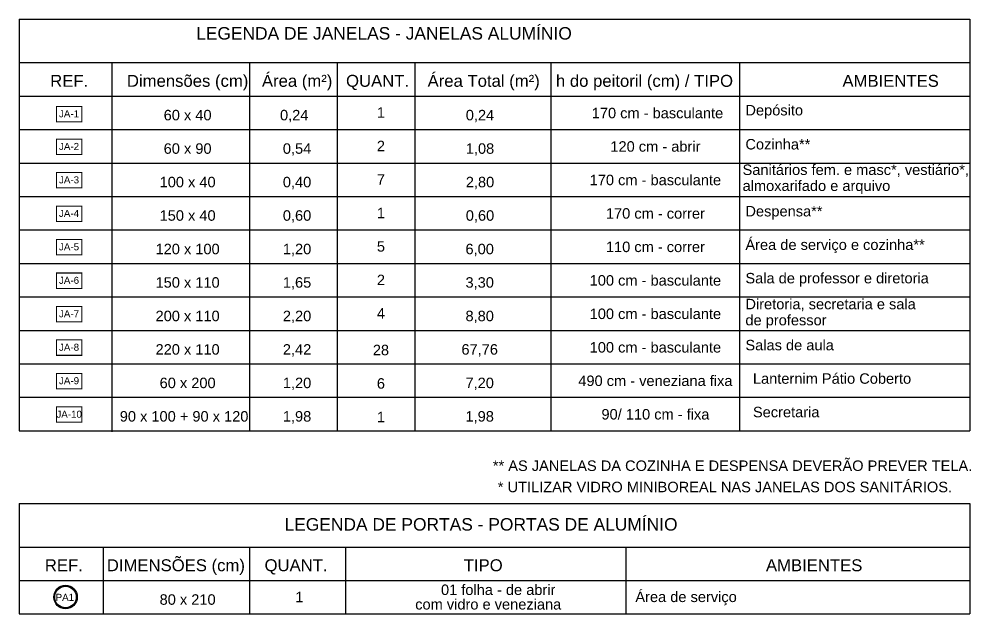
# Model space of a CAD drawing. Header units: inches. Extents: x 48 to 253, y 44 to 126.
# Drawn here: x 101.76 to 114.16, y 83.67 to 91.41 of the extents above; entities that cross this region are included whole.
import ezdxf
from ezdxf.enums import TextEntityAlignment as Align

# ---------------------------------------------------------------- set-up
doc = ezdxf.new("R2010")
doc.units = ezdxf.units.IN
doc.header["$LTSCALE"] = 100
doc.header["$MEASUREMENT"] = 0
for name, color, linetype in [('ARQ-SMB-1_100', 1, 'Continuous'), ('ARQ-TXT-1_100', 2, 'Continuous'), ('TEXTO', 3, 'Continuous')]:
    doc.layers.add(name, color=color, linetype=linetype)
doc.styles.add('A16-E50', font='arial.ttf', dxfattribs={"height": 0.08})
doc.styles.add('STYLE1', font='arial.ttf', dxfattribs={"height": 0.2})

msp = doc.modelspace()

# ---------------------------------------------------------------- hatches: boundary and pattern name
at = {"layer": 'ARQ-SMB-1_100'}
h = msp.add_hatch(color=252, dxfattribs=at)
edge = h.paths.add_edge_path()
edge.add_arc((102.367, 83.894), 0.153, 0, 360)
edge = h.paths.add_edge_path(flags=17)
edge.add_arc((102.367, 83.894), 0.14, 0, 360)

# ---------------------------------------------------------------- linework, layer by layer
at = {"layer": 'ARQ-SMB-1_100', "color": 252, "ltscale": 10, "const_width": 0.0133}
for points in [[(102.248, 90.077), (102.581, 90.077), (102.581, 90.277), (102.248, 90.277)], [(102.248, 89.652), (102.581, 89.652), (102.581, 89.852), (102.248, 89.852)], [(102.248, 89.217), (102.581, 89.217), (102.581, 89.417), (102.248, 89.417)], [(102.248, 88.781), (102.581, 88.781), (102.581, 88.981), (102.248, 88.981)], [(102.248, 88.346), (102.581, 88.346), (102.581, 88.546), (102.248, 88.546)], [(102.248, 87.91), (102.581, 87.91), (102.581, 88.11), (102.248, 88.11)], [(102.248, 87.475), (102.581, 87.475), (102.581, 87.675), (102.248, 87.675)], [(102.248, 87.039), (102.581, 87.039), (102.581, 87.239), (102.248, 87.239)], [(102.248, 86.604), (102.581, 86.604), (102.581, 86.804), (102.248, 86.804)], [(102.248, 86.169), (102.581, 86.169), (102.581, 86.369), (102.248, 86.369)]]:
    msp.add_lwpolyline(points, close=True, dxfattribs=at)
at = {"layer": 'ARQ-SMB-1_100', "color": 252}
for radius in [0.153, 0.14]:
    msp.add_circle((102.367, 83.894), radius, dxfattribs=at)
at = {"layer": 'TEXTO', "color": 1}
for p, q in [((101.762, 91.414), (114.142, 91.414)), ((101.762, 91.414), (101.762, 86.057)), ((101.762, 91.414), (114.142, 91.414)), ((114.142, 91.414), (114.142, 86.057)), ((101.762, 90.847), (114.142, 90.847)), ((102.976, 86.044), (102.976, 90.834)), ((104.768, 86.057), (104.768, 90.847)), ((105.909, 86.057), (105.909, 90.847)), ((106.921, 86.057), (106.921, 90.847)), ((108.692, 86.057), (108.692, 90.847)), ((111.148, 86.057), (111.148, 90.847)), ((101.762, 90.412), (114.142, 90.412)), ((101.762, 89.977), (114.142, 89.977)), ((101.762, 89.541), (114.142, 89.541)), ((101.762, 89.106), (114.142, 89.106)), ((101.762, 88.67), (114.142, 88.67)), ((101.762, 88.235), (114.142, 88.235)), ((101.762, 87.799), (114.142, 87.799)), ((101.762, 87.364), (114.142, 87.364)), ((101.762, 86.928), (114.142, 86.928)), ((101.762, 86.493), (114.142, 86.493)), ((101.762, 86.493), (114.142, 86.493)), ((101.762, 86.493), (114.142, 86.493)), ((101.762, 86.057), (114.142, 86.057)), ((101.762, 85.112), (101.762, 83.674)), ((101.762, 85.112), (114.142, 85.112)), ((101.762, 85.112), (114.142, 85.112)), ((114.142, 85.112), (114.142, 83.674)), ((101.762, 84.545), (114.142, 84.545)), ((102.861, 83.674), (102.861, 84.545)), ((104.768, 83.674), (104.768, 84.545)), ((106.017, 83.674), (106.017, 84.545)), ((109.669, 83.674), (109.669, 84.545)), ((101.762, 84.11), (114.142, 84.11)), ((101.762, 83.674), (114.142, 83.674))]:
    msp.add_line(p, q, dxfattribs=at)

# ---------------------------------------------------------------- texts
at = {"layer": 'ARQ-SMB-1_100', "style": 'A16-E50'}
for tag, p in [('JA-1', (102.282, 90.136)), ('JA-2', (102.282, 89.711)), ('JA-3', (102.282, 89.276)), ('JA-4', (102.282, 88.84)), ('JA-5', (102.282, 88.405)), ('JA-6', (102.282, 87.969)), ('JA-7', (102.282, 87.534)), ('JA-8', (102.282, 87.098)), ('JA-9', (102.282, 86.663)), ('JA-10', (102.248, 86.227)), ('PA1', (102.238, 83.845))]:
    msp.add_attdef(tag, p, '', height=0.0912, dxfattribs=at)
at = {"layer": 'ARQ-TXT-1_100', "style": 'STYLE1'}
for s, height, p in [('1', 0.136, (106.474, 90.13)), ('170 cm - basculante', 0.13608, (110.075, 90.123)), ('60 x 40', 0.1361, (103.957, 90.096)), ('0,24', 0.1361, (105.345, 90.096)), ('0,24', 0.1361, (107.764, 90.096)), ('60 x 90', 0.1361, (103.957, 89.661)), ('0,54', 0.1361, (105.382, 89.661)), ('2', 0.136, (106.474, 89.694)), ('1,08', 0.1361, (107.764, 89.661)), ('120 cm - abrir', 0.13608, (110.048, 89.688)), ('7', 0.136, (106.474, 89.259)), ('170 cm - basculante', 0.13608, (110.048, 89.252)), ('100 x 40', 0.1361, (103.957, 89.225)), ('0,40', 0.1361, (105.382, 89.225)), ('2,80', 0.1361, (107.764, 89.225)), ('150 x 40', 0.1361, (103.957, 88.79)), ('0,60', 0.1361, (105.382, 88.79)), ('1', 0.136, (106.474, 88.823)), ('0,60', 0.1361, (107.764, 88.79)), ('170 cm - correr', 0.13608, (110.048, 88.817)), ('5', 0.136, (106.474, 88.388)), ('110 cm - correr', 0.13608, (110.048, 88.382)), ('120 x 100', 0.1361, (103.957, 88.354)), ('1,20', 0.1361, (105.382, 88.354)), ('6,00', 0.1361, (107.76, 88.354)), ('150 x 110', 0.1361, (103.957, 87.919)), ('1,65', 0.1361, (105.382, 87.919)), ('2', 0.136, (106.474, 87.952)), ('3,30', 0.1361, (107.76, 87.919)), ('100 cm - basculante', 0.13608, (110.048, 87.946)), ('4', 0.136, (106.474, 87.517)), ('100 cm - basculante', 0.13608, (110.048, 87.511)), ('200 x 110', 0.1361, (103.957, 87.483)), ('2,20', 0.1361, (105.382, 87.483)), ('8,80', 0.1361, (107.76, 87.483)), ('220 x 110', 0.1361, (103.957, 87.048)), ('2,42', 0.1361, (105.382, 87.048)), ('28', 0.1361, (106.474, 87.04)), ('67,76', 0.1361, (107.76, 87.048)), ('100 cm - basculante', 0.13608, (110.048, 87.075)), ('490 cm - veneziana fixa', 0.13608, (110.048, 86.64)), ('60 x 200', 0.1361, (103.957, 86.612)), ('1,20', 0.1361, (105.382, 86.612)), ('6', 0.136, (106.474, 86.605)), ('7,20', 0.1361, (107.76, 86.612)), ('90 x 100 + 90 x 120', 0.13608, (103.911, 86.177)), ('1,98', 0.1361, (105.382, 86.177)), ('1', 0.136, (106.474, 86.169)), ('1,98', 0.1361, (107.76, 86.177)), ('90/ 110 cm - fixa', 0.13608, (110.048, 86.204)), ('01 folha - de abrir', 0.13608, (108.001, 83.921)), ('80 x 210', 0.1361, (103.957, 83.794)), ('1', 0.136, (105.412, 83.827)), ('com vidro e veneziana  ', 0.13608, (107.924, 83.732))]:
    msp.add_text(s, height=height, dxfattribs=at).set_placement(p, align=Align.CENTER)
for s, height, p in [('Depósito', 0.1361, (111.22, 90.16)), ('Cozinha**', 0.1361, (111.22, 89.717)), ('Sanitários fem. e masc*, vestiário*,', 0.13608, (111.183, 89.385)), ('almoxarifado e arquivo', 0.13608, (111.183, 89.177)), ('Despensa**', 0.1361, (111.22, 88.846)), ('Área de serviço e cozinha**', 0.13608, (111.22, 88.41)), ('Sala de professor e diretoria', 0.13608, (111.22, 87.975)), ('Diretoria, secretaria e sala  ', 0.13608, (111.22, 87.638)), ('de professor', 0.13608, (111.22, 87.429)), ('Salas de aula', 0.13608, (111.22, 87.104)), ('Lanternim Pátio Coberto', 0.13608, (111.318, 86.669)), ('Secretaria', 0.1361, (111.318, 86.233)), ('** AS JANELAS DA COZINHA E DESPENSA DEVERÃO PREVER TELA.   ', 0.13608, (107.931, 85.535)), ('* UTILIZAR VIDRO MINIBOREAL NAS JANELAS DOS SANITÁRIOS.   ', 0.13608, (107.996, 85.258)), ('Área de serviço', 0.13608, (109.787, 83.829))]:
    msp.add_text(s, height=height, dxfattribs=at).set_placement(p)
at = {"layer": 'TEXTO', "color": 3, "style": 'STYLE1'}
for s, p in [('LEGENDA DE JANELAS - JANELAS ALUMÍNIO', (104.068, 91.147)), ('LEGENDA DE PORTAS - PORTAS DE ALUMÍNIO', (105.219, 84.759))]:
    msp.add_text(s, height=0.162, dxfattribs=at).set_placement(p)
at = {"layer": 'TEXTO', "style": 'STYLE1'}
for s, height, p in [('REF.', 0.1555, (102.415, 90.532)), ('Dimensões (cm)', 0.15552, (103.957, 90.532)), ('Área (m²)', 0.1555, (105.383, 90.532)), ('QUANT.', 0.1555, (106.43, 90.532)), ('Área Total (m²)', 0.15552, (107.812, 90.532)), ('h do peitoril (cm) / TIPO', 0.15552, (109.906, 90.532)), ('AMBIENTES', 0.1555, (113.111, 90.532)), ('DIMENSÕES (cm)', 0.15552, (103.804, 84.23)), ('REF.', 0.1555, (102.345, 84.23)), ('QUANT.', 0.1555, (105.369, 84.23)), ('TIPO', 0.1555, (107.806, 84.23)), ('AMBIENTES', 0.1555, (112.115, 84.23))]:
    msp.add_text(s, height=height, dxfattribs=at).set_placement(p, align=Align.CENTER)

doc.saveas('drawing.dxf')
